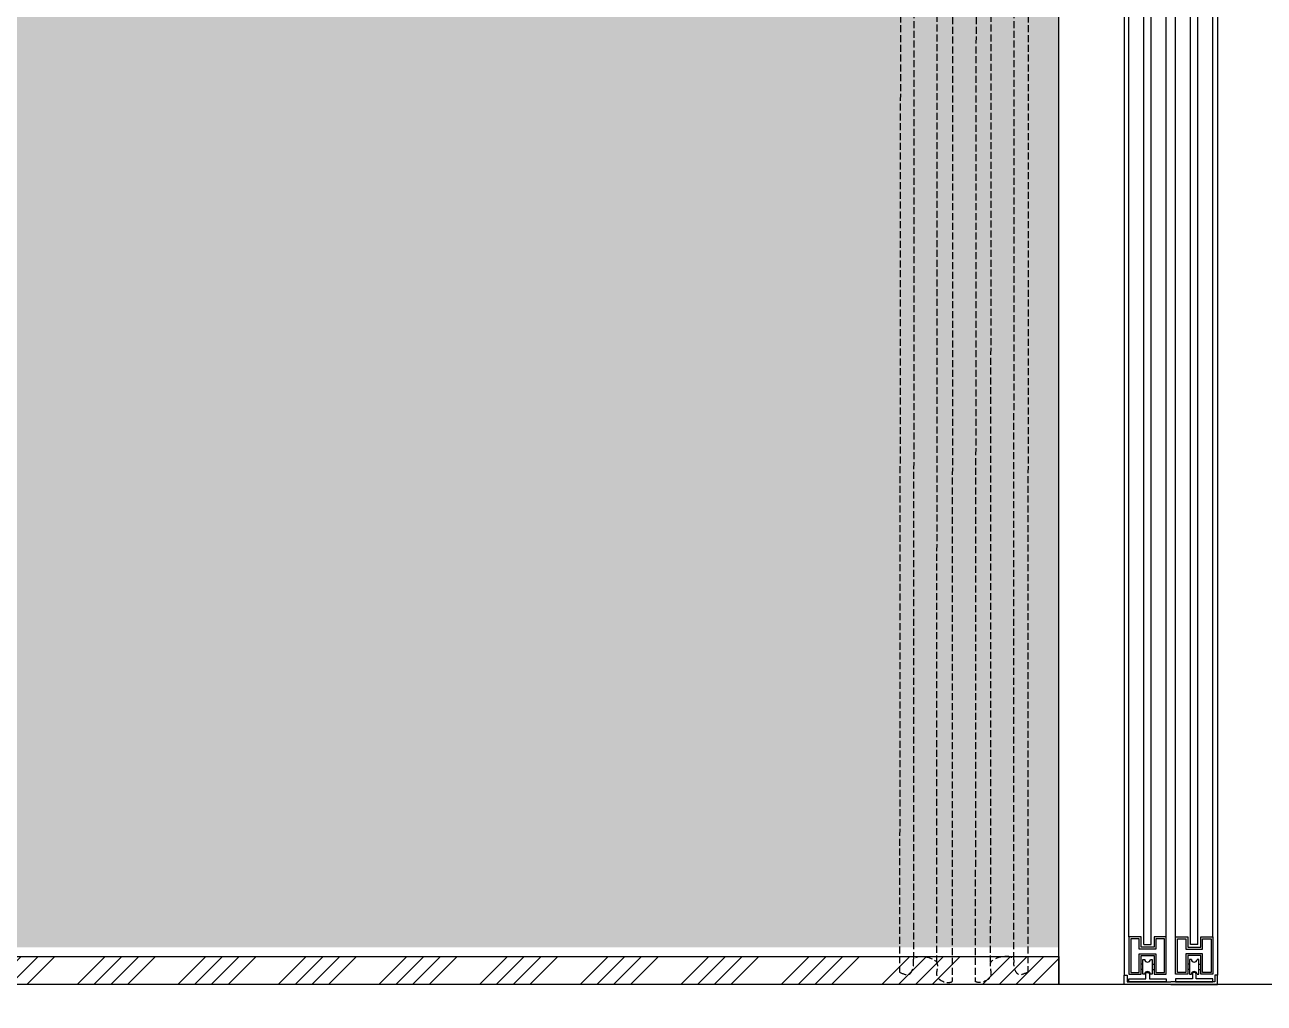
# Model space of a CAD drawing. Header units: millimetres. Extents: x -94739 to 67223, y -48947 to 34737.
# Drawn here: x -80246 to -78918, y -47128 to -46080 of the extents above; entities that cross this region are included whole.
import ezdxf

# ---------------------------------------------------------------- set-up
doc = ezdxf.new("R2010")
doc.units = ezdxf.units.MM
doc.linetypes.add('DASH', pattern=[0.35, 0.25, -0.1])
doc.layers.add('DT-通用', color=200, linetype='Continuous')

# ---------------------------------------------------------------- blocks, each defined once
blk = doc.blocks.new('*U158')
at = {"color": 8, "lineweight": -3}
for p, q in [((0, 2850), (0, 10)), ((100, 2850), (100, 10)), ((5, 51), (5, 2834)), ((45, 51), (45, 2834)), ((55, 51), (55, 2834)), ((95, 51), (95, 2834))]:
    blk.add_line(p, q, dxfattribs=at)
at = {"color": 136, "lineweight": -3}
for p, q in [((21, 43), (21, 2842)), ((29, 43), (29, 2842)), ((71, 43), (71, 2842)), ((79, 43), (79, 2842)), ((21, 43), (29, 43)), ((79, 43), (71, 43)), ((20, 22), (18, 22)), ((20, 16), (18, 16)), ((30, 22), (32, 22)), ((30, 16), (32, 16)), ((70, 22), (68, 22)), ((70, 16), (68, 16)), ((80, 22), (82, 22)), ((80, 16), (82, 16))]:
    blk.add_line(p, q, dxfattribs=at)
for points in [[(18, 11), (18, 31), (32, 31), (32, 11), (45, 11), (45, 51), (32, 51), (32, 40), (18, 40), (18, 51), (5, 51), (5, 11), (18, 11)], [(34, 49), (34, 38), (16, 38), (16, 49), (7, 49), (7, 13), (16, 13), (16, 33), (34, 33), (34, 13), (43, 13), (43, 49), (34, 49)], [(82, 11), (82, 31), (68, 31), (68, 11), (55, 11), (55, 51), (68, 51), (68, 40), (82, 40), (82, 51), (95, 51), (95, 11), (82, 11)], [(66, 49), (66, 38), (84, 38), (84, 49), (93, 49), (93, 13), (84, 13), (84, 33), (66, 33), (66, 13), (57, 13), (57, 49), (66, 49)], [(22, 11), (20, 11), (20, 27), (22, 27)], [(28, 27), (30, 27), (30, 11), (28, 11)], [(72, 27), (70, 27), (70, 11), (72, 11)], [(78, 11), (80, 11), (80, 27), (78, 27)]]:
    blk.add_lwpolyline(points, dxfattribs=at)
at = {"color": 4, "lineweight": -3}
for points in [[(50, 0), (0, 0), (0, 10), (3, 10), (3, 3), (50, 3)], [(50, 0), (100, 0), (100, 10), (97, 10), (97, 3), (50, 3)]]:
    blk.add_lwpolyline(points, dxfattribs=at)
for points in [[(23, 11, -1), (27, 11), (27, 6), (45, 6), (45, 3), (5, 3), (5, 6), (23, 6)], [(77, 11, 1), (73, 11), (73, 6), (55, 6), (55, 3), (95, 3), (95, 6), (77, 6)]]:
    blk.add_lwpolyline(points, format="xyb", close=True, dxfattribs=at)
at = {"color": 136, "lineweight": -3}
for centre, start, end in [((25, 27), 180, 0), ((75, 27), 180, 0), ((25, 11), 0, 180), ((75, 11), 0, 180)]:
    blk.add_arc(centre, 3, start, end, dxfattribs=at)
blk = doc.blocks.new('*U276')
h = blk.add_hatch()
h.set_pattern_fill('ANSI34', color=250, scale=4, angle=180)
h.set_pattern_definition([(225, (10332.875, 34955.12), (53.88154, -53.88154), []), (225, (10314.914, 34955.12), (53.88154, -53.88154), []), (225, (10296.95, 34955.12), (53.88154, -53.88154), []), (225, (10278.99, 34955.12), (53.88154, -53.88154), [])])
h.paths.add_polyline_path([(0, 30), (2860.1, 30), (2860.1, 0), (0, 0)])
at = {"color": 136}
blk.add_line((0, 30), (2860.1, 30), dxfattribs=at)
at = {"layer": 'DT-通用', "color": 250, "ltscale": 10}
blk.add_lwpolyline([(0, 30), (2860.1, 30), (2860.1, 0), (0, 0)], close=True, dxfattribs=at)
blk = doc.blocks.new('*U88')
at = {"color": 251, "linetype": 'DASH', "ltscale": 30}
for p, q in [((-2150551.3, 126908.6), (-2150554.1, 123804.6)), ((-2150538.9, 123818.6), (-2150537.2, 126906.2)), ((-2150514.2, 123814.8), (-2150512.6, 126904.6)), ((-2150496.8, 126906.9), (-2150497.7, 123794.6)), ((-2150470.5, 126906.9), (-2150473, 123794.6)), ((-2150456.5, 123814.8), (-2150454.7, 126904.6)), ((-2150431.8, 123818.6), (-2150430.1, 126906.2)), ((-2150415.9, 126908.6), (-2150416.6, 123804.6))]:
    blk.add_line(p, q, dxfattribs=at)
for points in [[(-2150554.1, 123804.6), (-2150550, 123802.8), (-2150542.5, 123798.8), (-2150538.4, 123811.1), (-2150540.8, 123824.3), (-2150505.1, 123820), (-2150520.3, 123799), (-2150503, 123792.2), (-2150498.3, 123794.2), (-2150497.7, 123794.6)], [(-2150416.6, 123804.6), (-2150420.7, 123802.8), (-2150428.1, 123798.8), (-2150432.3, 123811.1), (-2150429.9, 123824.3), (-2150465.6, 123820), (-2150450.3, 123799), (-2150467.6, 123792.2), (-2150472.3, 123794.2), (-2150473, 123794.6)]]:
    blk.add_open_spline(points, degree=3, knots=[51.80162, 51.80162, 51.80162, 51.80162, 59.441754, 69.830235, 72.869672, 89.999661, 102.77987, 113.66008, 115.571995, 115.571995, 115.571995, 115.571995], dxfattribs=at)

msp = doc.modelspace()

# ---------------------------------------------------------------- hatches: boundary and pattern name
h = msp.add_hatch()
h.set_pattern_fill('AR-SAND', color=250, scale=2, angle=45)
h.paths.add_polyline_path([(-81842.8, -44027.9), (-79337.8, -44027.9), (-79337.8, -43827.9), (-79137.8, -43827.9), (-79137.7, -47067.9), (-81997.8, -47067.9), (-81997.8, -45007.9), (-81842.8, -45007.9)])

# ---------------------------------------------------------------- linework, layer by layer
at = {"color": 251}
msp.add_lwpolyline([(-78897.9, -47107.9), (-79137.7, -47107.9), (-79137.9, -44207.9), (-78898.1, -44207.9)], close=True, dxfattribs=at)
at = {"color": 160}
msp.add_lwpolyline([(-77717.8, -47037.9), (-77787.8, -47037.9), (-77787.8, -47127.9), (-78897.8, -47127.9), (-78897.8, -47107.9), (-83842.8, -47107.9)], dxfattribs=at)

# ---------------------------------------------------------------- block references
at = {"ltscale": 5}
msp.add_blockref('*U88', (2071245.6, -170899.2), dxfattribs=at)
for name, p in [('*U158', (-79067.8, -47107.9)), ('*U276', (-81997.8, -47107.9))]:
    msp.add_blockref(name, p)

doc.saveas('drawing.dxf')
